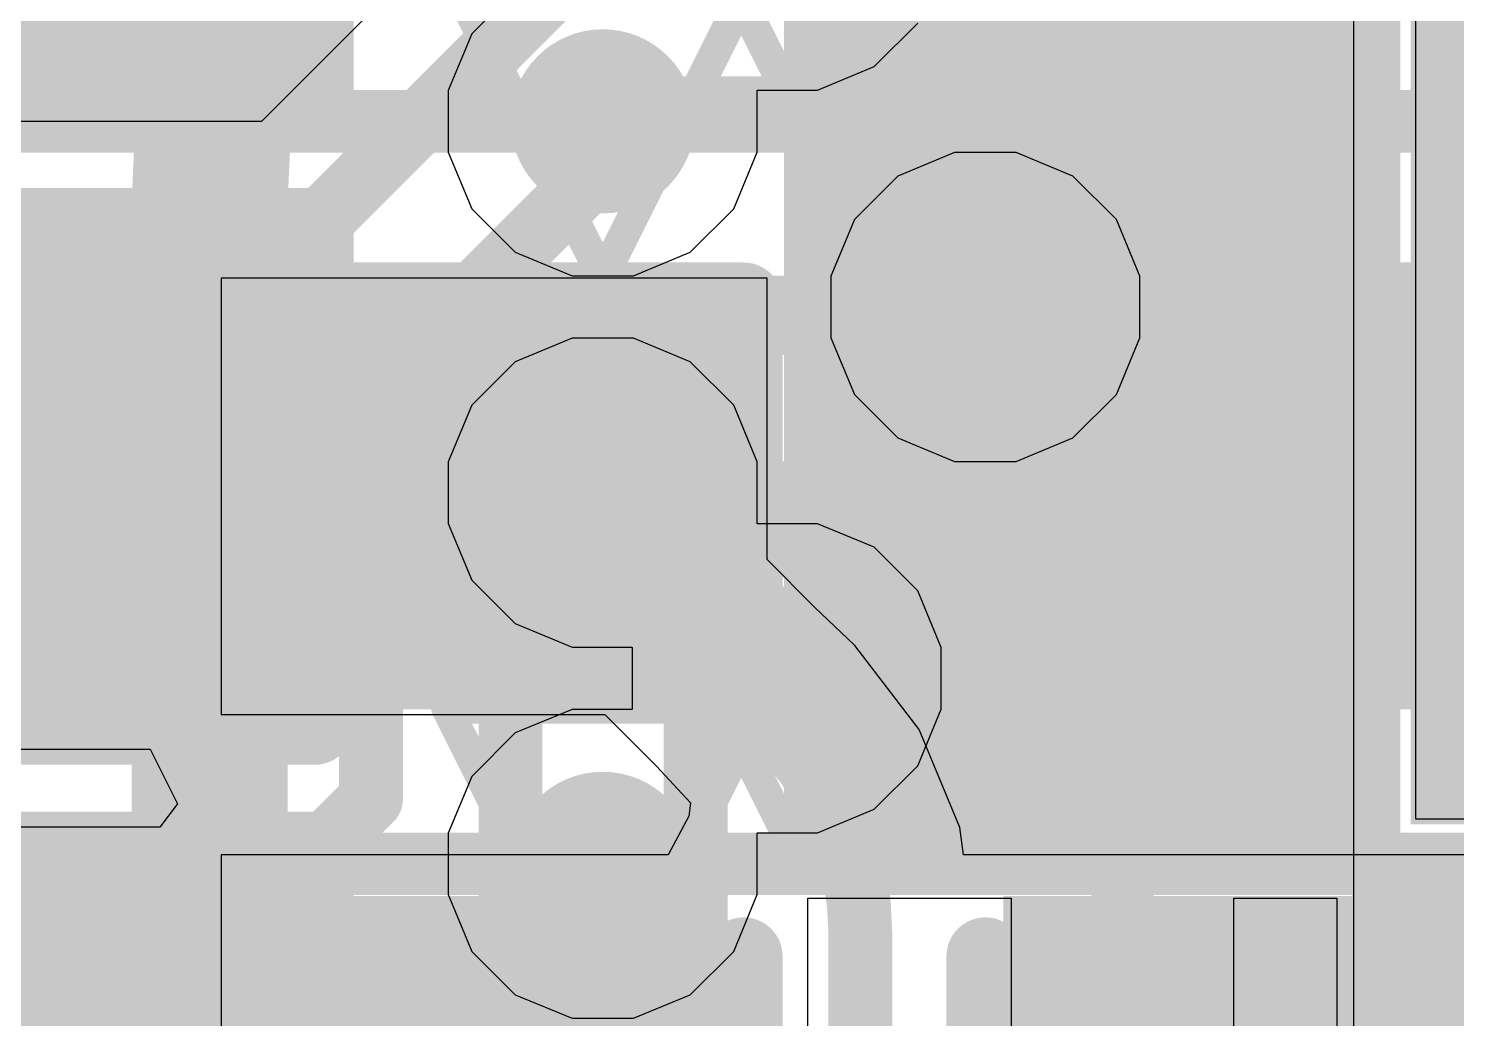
# Model space of a CAD drawing. Header units: inches. Extents: x -6 to 283, y -12 to 154.
# Drawn here: x 34.235 to 36.56, y -3.486 to -1.873 of the extents above; entities that cross this region are included whole.
import ezdxf

# ---------------------------------------------------------------- set-up
doc = ezdxf.new("R2010")
doc.units = ezdxf.units.IN
for name, color, linetype in [('Bottom Layer', 5, 'Continuous'), ('Bottom Overlay', 54, 'Continuous'), ('Bottom Paste', 16, 'Continuous'), ('Bottom Solder', 6, 'Continuous'), ('Drill Drawing', 1, 'Continuous'), ('GND-2', 90, 'Continuous'), ('GND-3', 216, 'Continuous'), ('PWR-1', 156, 'Continuous'), ('PWR-2', 130, 'Continuous'), ('Signal L1', 76, 'Continuous'), ('Signal L2', 6, 'Continuous'), ('Top Layer', 1, 'Continuous'), ('Top Overlay', 2, 'Continuous'), ('Top Paste', 8, 'Continuous'), ('Top Solder', 216, 'Continuous'), ('Via Holes', 16, 'Continuous')]:
    doc.layers.add(name, color=color, linetype=linetype)

# ---------------------------------------------------------------- blocks, each defined once
blk = doc.blocks.new('C___0402_B_17')
at = {"layer": 'Bottom Layer'}
for points in [[(-0.2413, 0.3175), (-0.2413, -0.3175), (-0.6985, -0.3175), (-0.6985, 0.3175)], [(0.6985, 0.3175), (0.6985, -0.3175), (0.2413, -0.3175), (0.2413, 0.3175)]]:
    blk.add_hatch(color=5, dxfattribs=at).paths.add_polyline_path(points)
at = {"layer": 'Bottom Paste'}
for points in [[(-0.2413, 0.3175), (-0.2413, -0.3175), (-0.6985, -0.3175), (-0.6985, 0.3175)], [(0.6985, 0.3175), (0.6985, -0.3175), (0.2413, -0.3175), (0.2413, 0.3175)]]:
    blk.add_hatch(color=16, dxfattribs=at).paths.add_polyline_path(points)
at = {"layer": 'Bottom Solder'}
for points in [[(-0.1813, 0.3775), (-0.1813, -0.3775), (-0.7585, -0.3775), (-0.7585, 0.3775)], [(0.7585, 0.3775), (0.7585, -0.3775), (0.1813, -0.3775), (0.1813, 0.3775)]]:
    blk.add_hatch(color=6, dxfattribs=at).paths.add_polyline_path(points)
at = {"layer": 'Bottom Overlay'}
for points in [[(-0.7874, -0.4064, 0.127, 0.127, 0), (-0.7874, 0.4064, 0.127, 0.127, 0)], [(-0.7874, 0.4064, 0.127, 0.127, 0), (-0.2794, 0.4064, 0.127, 0.127, 0)], [(0.2794, 0.4064, 0.127, 0.127, 0), (0.7874, 0.4064, 0.127, 0.127, 0)], [(0.7874, -0.4064, 0.127, 0.127, 0), (0.7874, 0.4064, 0.127, 0.127, 0)], [(-0.7874, -0.4064, 0.127, 0.127, 0), (-0.2794, -0.4064, 0.127, 0.127, 0)], [(0.2794, -0.4064, 0.127, 0.127, 0), (0.7874, -0.4064, 0.127, 0.127, 0)]]:
    blk.add_lwpolyline(points, format="xyseb", dxfattribs=at)
for points in [[(-0.8191, 0.4064, 0.0635, 0.0635, 1), (-0.7556, 0.4064, 0.0635, 0.0635, 1)], [(-0.8191, 0.4064, 0.0635, 0.0635, 1), (-0.7556, 0.4064, 0.0635, 0.0635, 1)], [(-0.3111, 0.4064, 0.0635, 0.0635, 1), (-0.2477, 0.4064, 0.0635, 0.0635, 1)], [(0.2477, 0.4064, 0.0635, 0.0635, 1), (0.3111, 0.4064, 0.0635, 0.0635, 1)], [(0.7556, 0.4064, 0.0635, 0.0635, 1), (0.8191, 0.4064, 0.0635, 0.0635, 1)], [(0.7556, 0.4064, 0.0635, 0.0635, 1), (0.8191, 0.4064, 0.0635, 0.0635, 1)], [(-0.8191, -0.4064, 0.0635, 0.0635, 1), (-0.7556, -0.4064, 0.0635, 0.0635, 1)], [(-0.8191, -0.4064, 0.0635, 0.0635, 1), (-0.7556, -0.4064, 0.0635, 0.0635, 1)], [(-0.3111, -0.4064, 0.0635, 0.0635, 1), (-0.2477, -0.4064, 0.0635, 0.0635, 1)], [(0.2477, -0.4064, 0.0635, 0.0635, 1), (0.3111, -0.4064, 0.0635, 0.0635, 1)], [(0.7556, -0.4064, 0.0635, 0.0635, 1), (0.8191, -0.4064, 0.0635, 0.0635, 1)], [(0.7556, -0.4064, 0.0635, 0.0635, 1), (0.8191, -0.4064, 0.0635, 0.0635, 1)]]:
    blk.add_lwpolyline(points, format="xyseb", close=True, dxfattribs=at)
blk = doc.blocks.new('68_QFN__7_7__B_43')
at = {"layer": 'Bottom Layer'}
for points in [[(2.91, 3.835), (2.91, 3.035), (2.69, 3.035), (2.69, 3.835)], [(3.035, 2.91), (3.835, 2.91), (3.835, 2.69), (3.035, 2.69)], [(3.035, 2.56), (3.835, 2.56), (3.835, 2.34), (3.035, 2.34)], [(3.035, 2.21), (3.835, 2.21), (3.835, 1.99), (3.035, 1.99)], [(3.035, 1.86), (3.835, 1.86), (3.835, 1.64), (3.035, 1.64)]]:
    blk.add_hatch(color=5, dxfattribs=at).paths.add_polyline_path(points)
at = {"layer": 'Bottom Paste'}
for points in [[(2.91, 3.835), (2.91, 3.035), (2.69, 3.035), (2.69, 3.835)], [(3.035, 2.91), (3.835, 2.91), (3.835, 2.69), (3.035, 2.69)], [(3.035, 2.56), (3.835, 2.56), (3.835, 2.34), (3.035, 2.34)], [(3.035, 2.21), (3.835, 2.21), (3.835, 1.99), (3.035, 1.99)], [(3.035, 1.86), (3.835, 1.86), (3.835, 1.64), (3.035, 1.64)]]:
    blk.add_hatch(color=16, dxfattribs=at).paths.add_polyline_path(points)
at = {"layer": 'Bottom Solder'}
for points in [[(3.0116, 3.9366), (3.0116, 2.9334), (2.5884, 2.9334), (2.5884, 3.9366)], [(2.9334, 3.0116), (3.9366, 3.0116), (3.9366, 2.5884), (2.9334, 2.5884)], [(-2.9166, 2.9166), (2.9166, 2.9166), (2.9166, -2.9166), (-2.9166, -2.9166)], [(2.9334, 2.6616), (3.9366, 2.6616), (3.9366, 2.2384), (2.9334, 2.2384)], [(2.9334, 2.3116), (3.9366, 2.3116), (3.9366, 1.8884), (2.9334, 1.8884)], [(2.9334, 1.9616), (3.9366, 1.9616), (3.9366, 1.5384), (2.9334, 1.5384)]]:
    blk.add_hatch(color=6, dxfattribs=at).paths.add_polyline_path(points)
at = {"layer": 'Bottom Overlay'}
blk.add_lwpolyline([(3.5, 3.5, 0.127, 0.127, 0), (3.5, 3.15, 0.127, 0.127, 0)], format="xyseb", dxfattribs=at)
blk.add_lwpolyline([(3.4683, 3.15, 0.0635, 0.0635, 1), (3.5318, 3.15, 0.0635, 0.0635, 1)], format="xyseb", close=True, dxfattribs=at)
blk = doc.blocks.new('C___0402_B_435')
at = {"layer": 'Bottom Layer'}
for points in [[(-0.2413, 0.3175), (-0.2413, -0.3175), (-0.6985, -0.3175), (-0.6985, 0.3175)], [(0.6985, 0.3175), (0.6985, -0.3175), (0.2413, -0.3175), (0.2413, 0.3175)]]:
    blk.add_hatch(color=5, dxfattribs=at).paths.add_polyline_path(points)
at = {"layer": 'Bottom Paste'}
for points in [[(-0.2413, 0.3175), (-0.2413, -0.3175), (-0.6985, -0.3175), (-0.6985, 0.3175)], [(0.6985, 0.3175), (0.6985, -0.3175), (0.2413, -0.3175), (0.2413, 0.3175)]]:
    blk.add_hatch(color=16, dxfattribs=at).paths.add_polyline_path(points)
at = {"layer": 'Bottom Solder'}
for points in [[(-0.1813, 0.3775), (-0.1813, -0.3775), (-0.7585, -0.3775), (-0.7585, 0.3775)], [(0.7585, 0.3775), (0.7585, -0.3775), (0.1813, -0.3775), (0.1813, 0.3775)]]:
    blk.add_hatch(color=6, dxfattribs=at).paths.add_polyline_path(points)
at = {"layer": 'Bottom Overlay'}
for points in [[(-0.2794, 0.4064, 0.127, 0.127, 0), (-0.7874, 0.4064, 0.127, 0.127, 0)], [(-0.7874, 0.4064, 0.127, 0.127, 0), (-0.7874, -0.4064, 0.127, 0.127, 0)], [(0.7874, 0.4064, 0.127, 0.127, 0), (0.2794, 0.4064, 0.127, 0.127, 0)], [(0.7874, 0.4064, 0.127, 0.127, 0), (0.7874, -0.4064, 0.127, 0.127, 0)], [(-0.2794, -0.4064, 0.127, 0.127, 0), (-0.7874, -0.4064, 0.127, 0.127, 0)], [(0.7874, -0.4064, 0.127, 0.127, 0), (0.2794, -0.4064, 0.127, 0.127, 0)]]:
    blk.add_lwpolyline(points, format="xyseb", dxfattribs=at)
for points in [[(-0.8191, 0.4064, 0.0635, 0.0635, 1), (-0.7556, 0.4064, 0.0635, 0.0635, 1)], [(-0.8191, 0.4064, 0.0635, 0.0635, 1), (-0.7556, 0.4064, 0.0635, 0.0635, 1)], [(-0.3111, 0.4064, 0.0635, 0.0635, 1), (-0.2477, 0.4064, 0.0635, 0.0635, 1)], [(0.2477, 0.4064, 0.0635, 0.0635, 1), (0.3112, 0.4064, 0.0635, 0.0635, 1)], [(0.7556, 0.4064, 0.0635, 0.0635, 1), (0.8191, 0.4064, 0.0635, 0.0635, 1)], [(0.7556, 0.4064, 0.0635, 0.0635, 1), (0.8191, 0.4064, 0.0635, 0.0635, 1)], [(-0.8191, -0.4064, 0.0635, 0.0635, 1), (-0.7556, -0.4064, 0.0635, 0.0635, 1)], [(-0.8191, -0.4064, 0.0635, 0.0635, 1), (-0.7556, -0.4064, 0.0635, 0.0635, 1)], [(-0.3111, -0.4064, 0.0635, 0.0635, 1), (-0.2477, -0.4064, 0.0635, 0.0635, 1)], [(0.2477, -0.4064, 0.0635, 0.0635, 1), (0.3112, -0.4064, 0.0635, 0.0635, 1)], [(0.7556, -0.4064, 0.0635, 0.0635, 1), (0.8191, -0.4064, 0.0635, 0.0635, 1)], [(0.7556, -0.4064, 0.0635, 0.0635, 1), (0.8191, -0.4064, 0.0635, 0.0635, 1)]]:
    blk.add_lwpolyline(points, format="xyseb", close=True, dxfattribs=at)
blk = doc.blocks.new('C___0402_437')
at = {"layer": 'Top Layer'}
for points in [[(-0.6985, -0.3175), (-0.6985, 0.3175), (-0.2413, 0.3175), (-0.2413, -0.3175)], [(0.2413, -0.3175), (0.2413, 0.3175), (0.6985, 0.3175), (0.6985, -0.3175)]]:
    blk.add_hatch(color=1, dxfattribs=at).paths.add_polyline_path(points)
at = {"layer": 'Top Paste'}
for points in [[(-0.6985, -0.3175), (-0.6985, 0.3175), (-0.2413, 0.3175), (-0.2413, -0.3175)], [(0.2413, -0.3175), (0.2413, 0.3175), (0.6985, 0.3175), (0.6985, -0.3175)]]:
    blk.add_hatch(color=8, dxfattribs=at).paths.add_polyline_path(points)
at = {"layer": 'Top Solder'}
for points in [[(-0.7585, -0.3775), (-0.7585, 0.3775), (-0.1813, 0.3775), (-0.1813, -0.3775)], [(0.1813, -0.3775), (0.1813, 0.3775), (0.7585, 0.3775), (0.7585, -0.3775)]]:
    blk.add_hatch(color=216, dxfattribs=at).paths.add_polyline_path(points)
at = {"layer": 'Top Overlay'}
for points in [[(-0.7874, -0.4064, 0.127, 0.127, 0), (-0.7874, 0.4064, 0.127, 0.127, 0)], [(-0.2794, 0.4064, 0.127, 0.127, 0), (-0.7874, 0.4064, 0.127, 0.127, 0)], [(0.7874, 0.4064, 0.127, 0.127, 0), (0.2794, 0.4064, 0.127, 0.127, 0)], [(0.7874, -0.4064, 0.127, 0.127, 0), (0.7874, 0.4064, 0.127, 0.127, 0)], [(-0.2794, -0.4064, 0.127, 0.127, 0), (-0.7874, -0.4064, 0.127, 0.127, 0)], [(0.7874, -0.4064, 0.127, 0.127, 0), (0.2794, -0.4064, 0.127, 0.127, 0)]]:
    blk.add_lwpolyline(points, format="xyseb", dxfattribs=at)
for points in [[(-0.8191, 0.4064, 0.0635, 0.0635, 1), (-0.7556, 0.4064, 0.0635, 0.0635, 1)], [(-0.8191, 0.4064, 0.0635, 0.0635, 1), (-0.7556, 0.4064, 0.0635, 0.0635, 1)], [(-0.3111, 0.4064, 0.0635, 0.0635, 1), (-0.2477, 0.4064, 0.0635, 0.0635, 1)], [(0.2477, 0.4064, 0.0635, 0.0635, 1), (0.3111, 0.4064, 0.0635, 0.0635, 1)], [(0.7556, 0.4064, 0.0635, 0.0635, 1), (0.8191, 0.4064, 0.0635, 0.0635, 1)], [(0.7556, 0.4064, 0.0635, 0.0635, 1), (0.8191, 0.4064, 0.0635, 0.0635, 1)], [(-0.8191, -0.4064, 0.0635, 0.0635, 1), (-0.7556, -0.4064, 0.0635, 0.0635, 1)], [(-0.8191, -0.4064, 0.0635, 0.0635, 1), (-0.7556, -0.4064, 0.0635, 0.0635, 1)], [(-0.3111, -0.4064, 0.0635, 0.0635, 1), (-0.2477, -0.4064, 0.0635, 0.0635, 1)], [(0.2477, -0.4064, 0.0635, 0.0635, 1), (0.3111, -0.4064, 0.0635, 0.0635, 1)], [(0.7556, -0.4064, 0.0635, 0.0635, 1), (0.8191, -0.4064, 0.0635, 0.0635, 1)], [(0.7556, -0.4064, 0.0635, 0.0635, 1), (0.8191, -0.4064, 0.0635, 0.0635, 1)]]:
    blk.add_lwpolyline(points, format="xyseb", close=True, dxfattribs=at)
blk = doc.blocks.new('C___0402_B_438')
at = {"layer": 'Bottom Layer'}
for points in [[(-0.2413, 0.3175), (-0.2413, -0.3175), (-0.6985, -0.3175), (-0.6985, 0.3175)], [(0.6985, 0.3175), (0.6985, -0.3175), (0.2413, -0.3175), (0.2413, 0.3175)]]:
    blk.add_hatch(color=5, dxfattribs=at).paths.add_polyline_path(points)
at = {"layer": 'Bottom Paste'}
for points in [[(-0.2413, 0.3175), (-0.2413, -0.3175), (-0.6985, -0.3175), (-0.6985, 0.3175)], [(0.6985, 0.3175), (0.6985, -0.3175), (0.2413, -0.3175), (0.2413, 0.3175)]]:
    blk.add_hatch(color=16, dxfattribs=at).paths.add_polyline_path(points)
at = {"layer": 'Bottom Solder'}
for points in [[(-0.1813, 0.3775), (-0.1813, -0.3775), (-0.7585, -0.3775), (-0.7585, 0.3775)], [(0.7585, 0.3775), (0.7585, -0.3775), (0.1813, -0.3775), (0.1813, 0.3775)]]:
    blk.add_hatch(color=6, dxfattribs=at).paths.add_polyline_path(points)
at = {"layer": 'Bottom Overlay'}
for points in [[(-0.2794, 0.4064, 0.127, 0.127, 0), (-0.7874, 0.4064, 0.127, 0.127, 0)], [(-0.7874, 0.4064, 0.127, 0.127, 0), (-0.7874, -0.4064, 0.127, 0.127, 0)], [(0.7874, 0.4064, 0.127, 0.127, 0), (0.2794, 0.4064, 0.127, 0.127, 0)], [(0.7874, 0.4064, 0.127, 0.127, 0), (0.7874, -0.4064, 0.127, 0.127, 0)], [(-0.2794, -0.4064, 0.127, 0.127, 0), (-0.7874, -0.4064, 0.127, 0.127, 0)], [(0.7874, -0.4064, 0.127, 0.127, 0), (0.2794, -0.4064, 0.127, 0.127, 0)]]:
    blk.add_lwpolyline(points, format="xyseb", dxfattribs=at)
for points in [[(-0.8191, 0.4064, 0.0635, 0.0635, 1), (-0.7556, 0.4064, 0.0635, 0.0635, 1)], [(-0.8191, 0.4064, 0.0635, 0.0635, 1), (-0.7556, 0.4064, 0.0635, 0.0635, 1)], [(-0.3111, 0.4064, 0.0635, 0.0635, 1), (-0.2477, 0.4064, 0.0635, 0.0635, 1)], [(0.2477, 0.4064, 0.0635, 0.0635, 1), (0.3111, 0.4064, 0.0635, 0.0635, 1)], [(0.7556, 0.4064, 0.0635, 0.0635, 1), (0.8191, 0.4064, 0.0635, 0.0635, 1)], [(0.7556, 0.4064, 0.0635, 0.0635, 1), (0.8191, 0.4064, 0.0635, 0.0635, 1)], [(-0.8191, -0.4064, 0.0635, 0.0635, 1), (-0.7556, -0.4064, 0.0635, 0.0635, 1)], [(-0.8191, -0.4064, 0.0635, 0.0635, 1), (-0.7556, -0.4064, 0.0635, 0.0635, 1)], [(-0.3111, -0.4064, 0.0635, 0.0635, 1), (-0.2477, -0.4064, 0.0635, 0.0635, 1)], [(0.2477, -0.4064, 0.0635, 0.0635, 1), (0.3111, -0.4064, 0.0635, 0.0635, 1)], [(0.7556, -0.4064, 0.0635, 0.0635, 1), (0.8191, -0.4064, 0.0635, 0.0635, 1)], [(0.7556, -0.4064, 0.0635, 0.0635, 1), (0.8191, -0.4064, 0.0635, 0.0635, 1)]]:
    blk.add_lwpolyline(points, format="xyseb", close=True, dxfattribs=at)
blk = doc.blocks.new('C___0402_439')
at = {"layer": 'Top Layer'}
for points in [[(-0.6985, -0.3175), (-0.6985, 0.3175), (-0.2413, 0.3175), (-0.2413, -0.3175)], [(0.2413, -0.3175), (0.2413, 0.3175), (0.6985, 0.3175), (0.6985, -0.3175)]]:
    blk.add_hatch(color=1, dxfattribs=at).paths.add_polyline_path(points)
at = {"layer": 'Top Paste'}
for points in [[(-0.6985, -0.3175), (-0.6985, 0.3175), (-0.2413, 0.3175), (-0.2413, -0.3175)], [(0.2413, -0.3175), (0.2413, 0.3175), (0.6985, 0.3175), (0.6985, -0.3175)]]:
    blk.add_hatch(color=8, dxfattribs=at).paths.add_polyline_path(points)
at = {"layer": 'Top Solder'}
for points in [[(-0.7585, -0.3775), (-0.7585, 0.3775), (-0.1813, 0.3775), (-0.1813, -0.3775)], [(0.1813, -0.3775), (0.1813, 0.3775), (0.7585, 0.3775), (0.7585, -0.3775)]]:
    blk.add_hatch(color=216, dxfattribs=at).paths.add_polyline_path(points)
at = {"layer": 'Top Overlay'}
for points in [[(-0.7874, 0.4064, 0.127, 0.127, 0), (-0.7874, -0.4064, 0.127, 0.127, 0)], [(-0.7874, 0.4064, 0.127, 0.127, 0), (-0.2794, 0.4064, 0.127, 0.127, 0)], [(0.2794, 0.4064, 0.127, 0.127, 0), (0.7874, 0.4064, 0.127, 0.127, 0)], [(0.7874, 0.4064, 0.127, 0.127, 0), (0.7874, -0.4064, 0.127, 0.127, 0)], [(-0.7874, -0.4064, 0.127, 0.127, 0), (-0.2794, -0.4064, 0.127, 0.127, 0)], [(0.2794, -0.4064, 0.127, 0.127, 0), (0.7874, -0.4064, 0.127, 0.127, 0)]]:
    blk.add_lwpolyline(points, format="xyseb", dxfattribs=at)
for points in [[(-0.8191, 0.4064, 0.0635, 0.0635, 1), (-0.7556, 0.4064, 0.0635, 0.0635, 1)], [(-0.8191, 0.4064, 0.0635, 0.0635, 1), (-0.7556, 0.4064, 0.0635, 0.0635, 1)], [(-0.3111, 0.4064, 0.0635, 0.0635, 1), (-0.2477, 0.4064, 0.0635, 0.0635, 1)], [(0.2477, 0.4064, 0.0635, 0.0635, 1), (0.3111, 0.4064, 0.0635, 0.0635, 1)], [(0.7556, 0.4064, 0.0635, 0.0635, 1), (0.8191, 0.4064, 0.0635, 0.0635, 1)], [(0.7556, 0.4064, 0.0635, 0.0635, 1), (0.8191, 0.4064, 0.0635, 0.0635, 1)], [(-0.8191, -0.4064, 0.0635, 0.0635, 1), (-0.7556, -0.4064, 0.0635, 0.0635, 1)], [(-0.8191, -0.4064, 0.0635, 0.0635, 1), (-0.7556, -0.4064, 0.0635, 0.0635, 1)], [(-0.3111, -0.4064, 0.0635, 0.0635, 1), (-0.2477, -0.4064, 0.0635, 0.0635, 1)], [(0.2477, -0.4064, 0.0635, 0.0635, 1), (0.3111, -0.4064, 0.0635, 0.0635, 1)], [(0.7556, -0.4064, 0.0635, 0.0635, 1), (0.8191, -0.4064, 0.0635, 0.0635, 1)], [(0.7556, -0.4064, 0.0635, 0.0635, 1), (0.8191, -0.4064, 0.0635, 0.0635, 1)]]:
    blk.add_lwpolyline(points, format="xyseb", close=True, dxfattribs=at)

msp = doc.modelspace()

# ---------------------------------------------------------------- hatches: boundary and pattern name
at = {"layer": 'Bottom Layer'}
msp.add_hatch(color=5, dxfattribs=at).paths.add_polyline_path([(34.0363, -1.9119), (34.7341, -1.9119), (34.7341, -0.5826), (34.0363, -0.5826)])
at = {"layer": 'GND-2'}
h = msp.add_hatch(color=90, dxfattribs=at)
edge = h.paths.add_edge_path()
edge.add_arc((35.1703, -2.0245), 0.15, 0, 360)
h = msp.add_hatch(color=90, dxfattribs=at)
edge = h.paths.add_edge_path()
edge.add_arc((35.7933, -2.3269), 0.15, 0, 360)
h = msp.add_hatch(color=90, dxfattribs=at)
edge = h.paths.add_edge_path()
edge.add_arc((35.1703, -2.6293), 0.15, 0, 360)
h = msp.add_hatch(color=90, dxfattribs=at)
edge = h.paths.add_edge_path()
edge.add_arc((35.4699, -2.9317), 0.15, 0, 360)
h = msp.add_hatch(color=90, dxfattribs=at)
edge = h.paths.add_edge_path()
edge.add_arc((35.1703, -3.2341), 0.15, 0, 360)
at = {"layer": 'GND-3'}
h = msp.add_hatch(color=216, dxfattribs=at)
edge = h.paths.add_edge_path()
edge.add_arc((35.1703, -2.0245), 0.15, 0, 360)
h = msp.add_hatch(color=216, dxfattribs=at)
edge = h.paths.add_edge_path()
edge.add_arc((35.7933, -2.3269), 0.15, 0, 360)
h = msp.add_hatch(color=216, dxfattribs=at)
edge = h.paths.add_edge_path()
edge.add_arc((35.1703, -2.6293), 0.15, 0, 360)
h = msp.add_hatch(color=216, dxfattribs=at)
edge = h.paths.add_edge_path()
edge.add_arc((35.4699, -2.9317), 0.15, 0, 360)
h = msp.add_hatch(color=216, dxfattribs=at)
edge = h.paths.add_edge_path()
edge.add_arc((35.1703, -3.2341), 0.15, 0, 360)
at = {"layer": 'PWR-1'}
h = msp.add_hatch(color=156, dxfattribs=at)
edge = h.paths.add_edge_path()
edge.add_arc((35.1703, -2.0245), 0.15, 0, 360)
h = msp.add_hatch(color=156, dxfattribs=at)
edge = h.paths.add_edge_path()
edge.add_arc((35.7933, -2.3269), 0.15, 0, 360)
h = msp.add_hatch(color=156, dxfattribs=at)
edge = h.paths.add_edge_path()
edge.add_arc((35.1703, -2.6293), 0.15, 0, 360)
h = msp.add_hatch(color=156, dxfattribs=at)
edge = h.paths.add_edge_path()
edge.add_arc((35.4699, -2.9317), 0.15, 0, 360)
h = msp.add_hatch(color=156, dxfattribs=at)
edge = h.paths.add_edge_path()
edge.add_arc((35.1703, -3.2341), 0.15, 0, 360)
at = {"layer": 'PWR-2'}
h = msp.add_hatch(color=130, dxfattribs=at)
edge = h.paths.add_edge_path()
edge.add_arc((35.1703, -2.0245), 0.15, 0, 360)
h = msp.add_hatch(color=130, dxfattribs=at)
edge = h.paths.add_edge_path()
edge.add_arc((35.7933, -2.3269), 0.15, 0, 360)
h = msp.add_hatch(color=130, dxfattribs=at)
edge = h.paths.add_edge_path()
edge.add_arc((35.1703, -2.6293), 0.15, 0, 360)
h = msp.add_hatch(color=130, dxfattribs=at)
edge = h.paths.add_edge_path()
edge.add_arc((35.4699, -2.9317), 0.15, 0, 360)
h = msp.add_hatch(color=130, dxfattribs=at)
edge = h.paths.add_edge_path()
edge.add_arc((35.1703, -3.2341), 0.15, 0, 360)
at = {"layer": 'Signal L1'}
h = msp.add_hatch(color=76, dxfattribs=at)
edge = h.paths.add_edge_path()
edge.add_arc((35.1703, -2.0245), 0.15, 0, 360)
h = msp.add_hatch(color=76, dxfattribs=at)
edge = h.paths.add_edge_path()
edge.add_arc((35.7933, -2.3269), 0.15, 0, 360)
h = msp.add_hatch(color=76, dxfattribs=at)
edge = h.paths.add_edge_path()
edge.add_arc((35.1703, -2.6293), 0.15, 0, 360)
h = msp.add_hatch(color=76, dxfattribs=at)
edge = h.paths.add_edge_path()
edge.add_arc((35.4699, -2.9317), 0.15, 0, 360)
h = msp.add_hatch(color=76, dxfattribs=at)
edge = h.paths.add_edge_path()
edge.add_arc((35.1703, -3.2341), 0.15, 0, 360)
at = {"layer": 'Signal L2'}
h = msp.add_hatch(color=6, dxfattribs=at)
edge = h.paths.add_edge_path()
edge.add_arc((35.1703, -2.0245), 0.15, 0, 360)
h = msp.add_hatch(color=6, dxfattribs=at)
edge = h.paths.add_edge_path()
edge.add_arc((35.7933, -2.3269), 0.15, 0, 360)
h = msp.add_hatch(color=6, dxfattribs=at)
edge = h.paths.add_edge_path()
edge.add_arc((35.1703, -2.6293), 0.15, 0, 360)
h = msp.add_hatch(color=6, dxfattribs=at)
edge = h.paths.add_edge_path()
edge.add_arc((35.4699, -2.9317), 0.15, 0, 360)
h = msp.add_hatch(color=6, dxfattribs=at)
edge = h.paths.add_edge_path()
edge.add_arc((35.1703, -3.2341), 0.15, 0, 360)
at = {"layer": 'Via Holes'}
h = msp.add_hatch(color=7, dxfattribs=at)
edge = h.paths.add_edge_path()
edge.add_arc((35.1703, -2.0245), 0.075, 0, 360)
h = msp.add_hatch(color=7, dxfattribs=at)
edge = h.paths.add_edge_path()
edge.add_arc((35.7933, -2.3269), 0.075, 0, 360)
h = msp.add_hatch(color=7, dxfattribs=at)
edge = h.paths.add_edge_path()
edge.add_arc((35.1703, -2.6293), 0.075, 0, 360)
h = msp.add_hatch(color=7, dxfattribs=at)
edge = h.paths.add_edge_path()
edge.add_arc((35.4699, -2.9317), 0.075, 0, 360)
h = msp.add_hatch(color=7, dxfattribs=at)
edge = h.paths.add_edge_path()
edge.add_arc((35.1703, -3.2341), 0.075, 0, 360)

# ---------------------------------------------------------------- linework, layer by layer
at = {"layer": 'Bottom Layer'}
for p, q in [((36.4942, -1.8902), (36.4942, -0.8402)), ((35.0977, -1.5415), (34.6147, -2.0245)), ((36.4942, -3.1612), (36.4942, -1.8902)), ((34.6147, -2.0245), (34.0363, -2.0245)), ((34.028, -3.0473), (34.4333, -3.0473)), ((34.4333, -3.0473), (34.4777, -3.1362)), ((34.4777, -3.1362), (34.4489, -3.1743)), ((37.517, -3.1612), (36.4942, -3.1612)), ((34.4489, -3.1743), (34.028, -3.1743)), ((35.504, -3.86), (35.504, -3.2902)), ((35.504, -3.2902), (35.835, -3.2902)), ((35.835, -3.2902), (35.835, -4.1428)), ((36.1976, -4.1428), (36.1976, -3.2902)), ((36.1976, -3.2902), (36.3652, -3.2902)), ((36.3652, -3.2902), (36.3652, -4.2152))]:
    msp.add_line(p, q, dxfattribs=at)
for points in [[(34.3836, -2.5139, 0.1041, 0.1041, 0), (35.2803, -1.6172, 0.1041, 0.1041, 0)], [(34.7927, -2.4738, 0.1041, 0.1041, 0), (35.2634, -2.0032, 0.1041, 0.1041, 0)], [(35.2634, -2.0032, 0.1041, 0.1041, 0), (35.9672, -2.0032, 0.1041, 0.1041, 0)], [(35.02, -2.6917, 0.1041, 0.1041, 0), (35.3585, -2.3532, 0.1041, 0.1041, 0)], [(35.3585, -2.3532, 0.1041, 0.1041, 0), (35.9672, -2.3532, 0.1041, 0.1041, 0)], [(34.7927, -3.1287, 0.1041, 0.1041, 0), (34.7927, -2.4738, 0.1041, 0.1041, 0)], [(34.3836, -2.6028, 0.1041, 0.1041, 0), (34.3836, -2.5139, 0.1041, 0.1041, 0)], [(35.02, -4.0253, 0.1041, 0.1041, 0), (35.02, -2.6917, 0.1041, 0.1041, 0)], [(35.3214, -2.8366, 0.1041, 0.1041, 0), (35.4548, -2.7032, 0.1041, 0.1041, 0)], [(35.4548, -2.7032, 0.1041, 0.1041, 0), (35.9672, -2.7032, 0.1041, 0.1041, 0)], [(35.3214, -3.8973, 0.1041, 0.1041, 0), (35.3214, -2.8366, 0.1041, 0.1041, 0)], [(36.0163, -3.0473, 0.1016, 0.1016, 0), (36.0224, -3.0534, 0.1016, 0.1016, 0)], [(36.0163, -4.3173, 0.1016, 0.1016, 0), (36.0163, -3.0473, 0.1016, 0.1016, 0)], [(34.568, -3.3534, 0.1041, 0.1041, 0), (34.7927, -3.1287, 0.1041, 0.1041, 0)], [(34.3836, -3.5299, 0.1041, 0.1041, 0), (34.5601, -3.3534, 0.1041, 0.1041, 0)], [(34.5601, -3.3534, 0.1041, 0.1041, 0), (34.568, -3.3534, 0.1041, 0.1041, 0)], [(34.3836, -3.6188, 0.1041, 0.1041, 0), (34.3836, -3.5299, 0.1041, 0.1041, 0)]]:
    msp.add_lwpolyline(points, format="xyseb", dxfattribs=at)
for points in [[(35.2373, -2.0032, 0.0521, 0.0521, 1), (35.2894, -2.0032, 0.0521, 0.0521, 1)], [(35.2373, -2.0032, 0.0521, 0.0521, 1), (35.2894, -2.0032, 0.0521, 0.0521, 1)], [(35.9412, -2.0032, 0.0521, 0.0521, 1), (35.9933, -2.0032, 0.0521, 0.0521, 1)], [(35.3325, -2.3532, 0.0521, 0.0521, 1), (35.3845, -2.3532, 0.0521, 0.0521, 1)], [(35.3325, -2.3532, 0.0521, 0.0521, 1), (35.3845, -2.3532, 0.0521, 0.0521, 1)], [(35.9412, -2.3532, 0.0521, 0.0521, 1), (35.9933, -2.3532, 0.0521, 0.0521, 1)], [(34.7667, -2.4738, 0.0521, 0.0521, 1), (34.8188, -2.4738, 0.0521, 0.0521, 1)], [(34.7667, -2.4738, 0.0521, 0.0521, 1), (34.8188, -2.4738, 0.0521, 0.0521, 1)], [(34.3575, -2.5139, 0.0521, 0.0521, 1), (34.4096, -2.5139, 0.0521, 0.0521, 1)], [(34.3575, -2.5139, 0.0521, 0.0521, 1), (34.4096, -2.5139, 0.0521, 0.0521, 1)], [(34.3575, -2.6028, 0.0521, 0.0521, 1), (34.4096, -2.6028, 0.0521, 0.0521, 1)], [(34.9939, -2.6917, 0.0521, 0.0521, 1), (35.046, -2.6917, 0.0521, 0.0521, 1)], [(34.9939, -2.6917, 0.0521, 0.0521, 1), (35.046, -2.6917, 0.0521, 0.0521, 1)], [(35.4288, -2.7032, 0.0521, 0.0521, 1), (35.4808, -2.7032, 0.0521, 0.0521, 1)], [(35.4288, -2.7032, 0.0521, 0.0521, 1), (35.4808, -2.7032, 0.0521, 0.0521, 1)], [(35.9412, -2.7032, 0.0521, 0.0521, 1), (35.9933, -2.7032, 0.0521, 0.0521, 1)], [(35.2954, -2.8366, 0.0521, 0.0521, 1), (35.3475, -2.8366, 0.0521, 0.0521, 1)], [(35.2954, -2.8366, 0.0521, 0.0521, 1), (35.3475, -2.8366, 0.0521, 0.0521, 1)], [(35.9909, -3.0473, 0.0508, 0.0508, 1), (36.0417, -3.0473, 0.0508, 0.0508, 1)], [(35.9909, -3.0473, 0.0508, 0.0508, 1), (36.0417, -3.0473, 0.0508, 0.0508, 1)], [(35.997, -3.0534, 0.0508, 0.0508, 1), (36.0478, -3.0534, 0.0508, 0.0508, 1)], [(34.7667, -3.1287, 0.0521, 0.0521, 1), (34.8188, -3.1287, 0.0521, 0.0521, 1)], [(34.7667, -3.1287, 0.0521, 0.0521, 1), (34.8188, -3.1287, 0.0521, 0.0521, 1)], [(34.5341, -3.3534, 0.0521, 0.0521, 1), (34.5861, -3.3534, 0.0521, 0.0521, 1)], [(34.5341, -3.3534, 0.0521, 0.0521, 1), (34.5861, -3.3534, 0.0521, 0.0521, 1)], [(34.542, -3.3534, 0.0521, 0.0521, 1), (34.5941, -3.3534, 0.0521, 0.0521, 1)], [(34.542, -3.3534, 0.0521, 0.0521, 1), (34.5941, -3.3534, 0.0521, 0.0521, 1)], [(34.3575, -3.5299, 0.0521, 0.0521, 1), (34.4096, -3.5299, 0.0521, 0.0521, 1)], [(34.3575, -3.5299, 0.0521, 0.0521, 1), (34.4096, -3.5299, 0.0521, 0.0521, 1)]]:
    msp.add_lwpolyline(points, format="xyseb", close=True, dxfattribs=at)
at = {"layer": 'Drill Drawing'}
for points in [[(35.2159, -1.4681, 0.0508, 0.0508, 0), (35.4699, -1.9761, 0.0508, 0.0508, 0)], [(35.4699, -1.9761, 0.0508, 0.0508, 0), (35.7239, -1.4681, 0.0508, 0.0508, 0)], [(34.9163, -1.7705, 0.0508, 0.0508, 0), (35.1703, -2.2785, 0.0508, 0.0508, 0)], [(35.1703, -2.2785, 0.0508, 0.0508, 0), (35.4243, -1.7705, 0.0508, 0.0508, 0)], [(35.5393, -2.0729, 0.0508, 0.0508, 0), (36.0473, -2.0729, 0.0508, 0.0508, 0)], [(35.5393, -2.0729, 0.0508, 0.0508, 0), (35.7933, -2.5809, 0.0508, 0.0508, 0)], [(35.7933, -2.5809, 0.0508, 0.0508, 0), (36.0473, -2.0729, 0.0508, 0.0508, 0)], [(34.9163, -2.3753, 0.0508, 0.0508, 0), (35.4243, -2.3753, 0.0508, 0.0508, 0)], [(34.9163, -2.3753, 0.0508, 0.0508, 0), (35.1703, -2.8833, 0.0508, 0.0508, 0)], [(35.1703, -2.8833, 0.0508, 0.0508, 0), (35.4243, -2.3753, 0.0508, 0.0508, 0)], [(35.2159, -2.6777, 0.0508, 0.0508, 0), (35.7239, -2.6777, 0.0508, 0.0508, 0)], [(35.2159, -2.6777, 0.0508, 0.0508, 0), (35.4699, -3.1857, 0.0508, 0.0508, 0)], [(35.4699, -3.1857, 0.0508, 0.0508, 0), (35.7239, -2.6777, 0.0508, 0.0508, 0)], [(34.9163, -2.9801, 0.0508, 0.0508, 0), (35.4243, -2.9801, 0.0508, 0.0508, 0)], [(34.9163, -2.9801, 0.0508, 0.0508, 0), (35.1703, -3.4881, 0.0508, 0.0508, 0)], [(35.1703, -3.4881, 0.0508, 0.0508, 0), (35.4243, -2.9801, 0.0508, 0.0508, 0)]]:
    msp.add_lwpolyline(points, format="xyseb", dxfattribs=at)
for points in [[(35.4572, -1.9761, 0.0254, 0.0254, 1), (35.4826, -1.9761, 0.0254, 0.0254, 1)], [(35.4572, -1.9761, 0.0254, 0.0254, 1), (35.4826, -1.9761, 0.0254, 0.0254, 1)], [(35.5266, -2.0729, 0.0254, 0.0254, 1), (35.552, -2.0729, 0.0254, 0.0254, 1)], [(35.5266, -2.0729, 0.0254, 0.0254, 1), (35.552, -2.0729, 0.0254, 0.0254, 1)], [(36.0346, -2.0729, 0.0254, 0.0254, 1), (36.06, -2.0729, 0.0254, 0.0254, 1)], [(36.0346, -2.0729, 0.0254, 0.0254, 1), (36.06, -2.0729, 0.0254, 0.0254, 1)], [(35.1576, -2.2785, 0.0254, 0.0254, 1), (35.183, -2.2785, 0.0254, 0.0254, 1)], [(35.1576, -2.2785, 0.0254, 0.0254, 1), (35.183, -2.2785, 0.0254, 0.0254, 1)], [(34.9036, -2.3753, 0.0254, 0.0254, 1), (34.929, -2.3753, 0.0254, 0.0254, 1)], [(34.9036, -2.3753, 0.0254, 0.0254, 1), (34.929, -2.3753, 0.0254, 0.0254, 1)], [(35.4116, -2.3753, 0.0254, 0.0254, 1), (35.437, -2.3753, 0.0254, 0.0254, 1)], [(35.4116, -2.3753, 0.0254, 0.0254, 1), (35.437, -2.3753, 0.0254, 0.0254, 1)], [(35.7806, -2.5809, 0.0254, 0.0254, 1), (35.806, -2.5809, 0.0254, 0.0254, 1)], [(35.7806, -2.5809, 0.0254, 0.0254, 1), (35.806, -2.5809, 0.0254, 0.0254, 1)], [(35.2032, -2.6777, 0.0254, 0.0254, 1), (35.2286, -2.6777, 0.0254, 0.0254, 1)], [(35.2032, -2.6777, 0.0254, 0.0254, 1), (35.2286, -2.6777, 0.0254, 0.0254, 1)], [(35.7112, -2.6777, 0.0254, 0.0254, 1), (35.7366, -2.6777, 0.0254, 0.0254, 1)], [(35.7112, -2.6777, 0.0254, 0.0254, 1), (35.7366, -2.6777, 0.0254, 0.0254, 1)], [(35.1576, -2.8833, 0.0254, 0.0254, 1), (35.183, -2.8833, 0.0254, 0.0254, 1)], [(35.1576, -2.8833, 0.0254, 0.0254, 1), (35.183, -2.8833, 0.0254, 0.0254, 1)], [(34.9036, -2.9801, 0.0254, 0.0254, 1), (34.929, -2.9801, 0.0254, 0.0254, 1)], [(34.9036, -2.9801, 0.0254, 0.0254, 1), (34.929, -2.9801, 0.0254, 0.0254, 1)], [(35.4116, -2.9801, 0.0254, 0.0254, 1), (35.437, -2.9801, 0.0254, 0.0254, 1)], [(35.4116, -2.9801, 0.0254, 0.0254, 1), (35.437, -2.9801, 0.0254, 0.0254, 1)], [(35.4572, -3.1857, 0.0254, 0.0254, 1), (35.4826, -3.1857, 0.0254, 0.0254, 1)], [(35.4572, -3.1857, 0.0254, 0.0254, 1), (35.4826, -3.1857, 0.0254, 0.0254, 1)], [(35.1576, -3.4881, 0.0254, 0.0254, 1), (35.183, -3.4881, 0.0254, 0.0254, 1)], [(35.1576, -3.4881, 0.0254, 0.0254, 1), (35.183, -3.4881, 0.0254, 0.0254, 1)]]:
    msp.add_lwpolyline(points, format="xyseb", close=True, dxfattribs=at)
at = {"layer": 'GND-2'}
for p, q in [((35.0278, -1.8112), (34.957, -1.882)), ((34.957, -1.882), (34.9187, -1.9745)), ((35.6124, -1.9354), (35.6831, -1.8646)), ((35.5199, -1.9737), (35.6124, -1.9354)), ((34.9187, -1.9745), (34.9187, -2.0746)), ((35.4219, -1.9745), (35.4224, -1.9737)), ((35.4219, -2.0746), (35.4219, -1.9745)), ((35.4224, -1.9737), (35.5199, -1.9737)), ((34.9187, -2.0746), (34.957, -2.167)), ((35.3836, -2.167), (35.4219, -2.0746)), ((35.7432, -2.0753), (35.6507, -2.1136)), ((35.8433, -2.0753), (35.7432, -2.0753)), ((35.9358, -2.1136), (35.8433, -2.0753)), ((35.6507, -2.1136), (35.58, -2.1844)), ((36.0066, -2.1844), (35.9358, -2.1136)), ((34.957, -2.167), (35.0278, -2.2378)), ((35.3128, -2.2378), (35.3836, -2.167)), ((35.58, -2.1844), (35.5417, -2.2769)), ((36.0449, -2.2769), (36.0066, -2.1844)), ((35.0278, -2.2378), (35.1203, -2.2761)), ((35.2204, -2.2761), (35.3128, -2.2378)), ((35.1203, -2.2761), (35.2204, -2.2761)), ((35.5417, -2.2769), (35.5417, -2.377)), ((36.0449, -2.377), (36.0449, -2.2769)), ((35.1203, -2.3777), (35.0278, -2.416)), ((35.2204, -2.3777), (35.1203, -2.3777)), ((35.3128, -2.416), (35.2204, -2.3777)), ((35.5417, -2.377), (35.58, -2.4694)), ((36.0066, -2.4694), (36.0449, -2.377)), ((35.0278, -2.416), (34.957, -2.4868)), ((35.3836, -2.4868), (35.3128, -2.416)), ((34.957, -2.4868), (34.9187, -2.5793)), ((35.4219, -2.5793), (35.3836, -2.4868)), ((35.58, -2.4694), (35.6507, -2.5402)), ((35.9358, -2.5402), (36.0066, -2.4694)), ((35.6507, -2.5402), (35.7432, -2.5785)), ((35.8433, -2.5785), (35.9358, -2.5402)), ((34.9187, -2.5793), (34.9187, -2.6794)), ((35.4219, -2.6794), (35.4219, -2.5793)), ((35.7432, -2.5785), (35.8433, -2.5785)), ((34.9187, -2.6794), (34.957, -2.7718)), ((35.4224, -2.6801), (35.4219, -2.6794)), ((35.5199, -2.6801), (35.4224, -2.6801)), ((35.6124, -2.7184), (35.5199, -2.6801)), ((35.6831, -2.7892), (35.6124, -2.7184)), ((34.957, -2.7718), (35.0278, -2.8426)), ((35.7215, -2.8817), (35.6831, -2.7892)), ((35.0278, -2.8426), (35.1203, -2.8809)), ((35.1203, -2.8809), (35.2177, -2.8809)), ((35.2177, -2.8809), (35.2183, -2.8817)), ((35.2183, -2.8817), (35.2183, -2.9818)), ((35.7215, -2.9818), (35.7215, -2.8817)), ((35.1203, -2.9825), (35.0278, -3.0208)), ((35.2177, -2.9825), (35.1203, -2.9825)), ((35.2183, -2.9818), (35.2177, -2.9825)), ((35.6831, -3.0742), (35.7215, -2.9818)), ((35.0278, -3.0208), (34.957, -3.0916)), ((34.957, -3.0916), (34.9187, -3.1841)), ((35.6124, -3.145), (35.6831, -3.0742)), ((35.5199, -3.1833), (35.6124, -3.145)), ((34.9187, -3.1841), (34.9187, -3.2842)), ((35.4219, -3.1841), (35.4224, -3.1833)), ((35.4219, -3.2842), (35.4219, -3.1841)), ((35.4224, -3.1833), (35.5199, -3.1833)), ((34.9187, -3.2842), (34.957, -3.3766)), ((35.3836, -3.3766), (35.4219, -3.2842)), ((34.957, -3.3766), (35.0278, -3.4474)), ((35.3128, -3.4474), (35.3836, -3.3766)), ((35.0278, -3.4474), (35.1203, -3.4857)), ((35.2204, -3.4857), (35.3128, -3.4474)), ((35.1203, -3.4857), (35.2204, -3.4857))]:
    msp.add_line(p, q, dxfattribs=at)
at = {"layer": 'GND-3'}
for p, q in [((35.0278, -1.8112), (34.957, -1.882)), ((34.957, -1.882), (34.9187, -1.9745)), ((35.6124, -1.9354), (35.6831, -1.8646)), ((35.5199, -1.9737), (35.6124, -1.9354)), ((34.9187, -1.9745), (34.9187, -2.0746)), ((35.4219, -1.9745), (35.4224, -1.9737)), ((35.4219, -2.0746), (35.4219, -1.9745)), ((35.4224, -1.9737), (35.5199, -1.9737)), ((34.9187, -2.0746), (34.957, -2.167)), ((35.3836, -2.167), (35.4219, -2.0746)), ((35.7432, -2.0753), (35.6507, -2.1136)), ((35.8433, -2.0753), (35.7432, -2.0753)), ((35.9358, -2.1136), (35.8433, -2.0753)), ((35.6507, -2.1136), (35.58, -2.1844)), ((36.0066, -2.1844), (35.9358, -2.1136)), ((34.957, -2.167), (35.0278, -2.2378)), ((35.3128, -2.2378), (35.3836, -2.167)), ((35.58, -2.1844), (35.5417, -2.2769)), ((36.0449, -2.2769), (36.0066, -2.1844)), ((35.0278, -2.2378), (35.1203, -2.2761)), ((35.2204, -2.2761), (35.3128, -2.2378)), ((35.1203, -2.2761), (35.2204, -2.2761)), ((35.5417, -2.2769), (35.5417, -2.377)), ((36.0449, -2.377), (36.0449, -2.2769)), ((35.1203, -2.3777), (35.0278, -2.416)), ((35.2204, -2.3777), (35.1203, -2.3777)), ((35.3128, -2.416), (35.2204, -2.3777)), ((35.5417, -2.377), (35.58, -2.4694)), ((36.0066, -2.4694), (36.0449, -2.377)), ((35.0278, -2.416), (34.957, -2.4868)), ((35.3836, -2.4868), (35.3128, -2.416)), ((34.957, -2.4868), (34.9187, -2.5793)), ((35.4219, -2.5793), (35.3836, -2.4868)), ((35.58, -2.4694), (35.6507, -2.5402)), ((35.9358, -2.5402), (36.0066, -2.4694)), ((35.6507, -2.5402), (35.7432, -2.5785)), ((35.8433, -2.5785), (35.9358, -2.5402)), ((34.9187, -2.5793), (34.9187, -2.6794)), ((35.4219, -2.6794), (35.4219, -2.5793)), ((35.7432, -2.5785), (35.8433, -2.5785)), ((34.9187, -2.6794), (34.957, -2.7718)), ((35.4224, -2.6801), (35.4219, -2.6794)), ((35.5199, -2.6801), (35.4224, -2.6801)), ((35.6124, -2.7184), (35.5199, -2.6801)), ((35.6831, -2.7892), (35.6124, -2.7184)), ((34.957, -2.7718), (35.0278, -2.8426)), ((35.7215, -2.8817), (35.6831, -2.7892)), ((35.0278, -2.8426), (35.1203, -2.8809)), ((35.1203, -2.8809), (35.2177, -2.8809)), ((35.2177, -2.8809), (35.2183, -2.8817)), ((35.2183, -2.8817), (35.2183, -2.9818)), ((35.7215, -2.9818), (35.7215, -2.8817)), ((35.1203, -2.9825), (35.0278, -3.0208)), ((35.2177, -2.9825), (35.1203, -2.9825)), ((35.2183, -2.9818), (35.2177, -2.9825)), ((35.6831, -3.0742), (35.7215, -2.9818)), ((35.0278, -3.0208), (34.957, -3.0916)), ((34.957, -3.0916), (34.9187, -3.1841)), ((35.6124, -3.145), (35.6831, -3.0742)), ((35.5199, -3.1833), (35.6124, -3.145)), ((34.9187, -3.1841), (34.9187, -3.2842)), ((35.4219, -3.1841), (35.4224, -3.1833)), ((35.4219, -3.2842), (35.4219, -3.1841)), ((35.4224, -3.1833), (35.5199, -3.1833)), ((34.9187, -3.2842), (34.957, -3.3766)), ((35.3836, -3.3766), (35.4219, -3.2842)), ((34.957, -3.3766), (35.0278, -3.4474)), ((35.3128, -3.4474), (35.3836, -3.3766)), ((35.0278, -3.4474), (35.1203, -3.4857)), ((35.2204, -3.4857), (35.3128, -3.4474)), ((35.1203, -3.4857), (35.2204, -3.4857))]:
    msp.add_line(p, q, dxfattribs=at)
at = {"layer": 'PWR-1'}
for p, q in [((36.3925, 3.4909), (36.3925, -4.6025)), ((35.0278, -1.8112), (34.957, -1.882)), ((34.957, -1.882), (34.9187, -1.9745)), ((35.6124, -1.9354), (35.6831, -1.8646)), ((35.5199, -1.9737), (35.6124, -1.9354)), ((34.9187, -1.9745), (34.9187, -2.0746)), ((35.4219, -1.9745), (35.4224, -1.9737)), ((35.4219, -2.0746), (35.4219, -1.9745)), ((35.4224, -1.9737), (35.5199, -1.9737)), ((34.9187, -2.0746), (34.957, -2.167)), ((35.3836, -2.167), (35.4219, -2.0746)), ((35.7432, -2.0753), (35.6507, -2.1136)), ((35.8433, -2.0753), (35.7432, -2.0753)), ((35.9358, -2.1136), (35.8433, -2.0753)), ((35.6507, -2.1136), (35.58, -2.1844)), ((36.0066, -2.1844), (35.9358, -2.1136)), ((34.957, -2.167), (35.0278, -2.2378)), ((35.3128, -2.2378), (35.3836, -2.167)), ((35.58, -2.1844), (35.5417, -2.2769)), ((36.0449, -2.2769), (36.0066, -2.1844)), ((35.0278, -2.2378), (35.1203, -2.2761)), ((35.2204, -2.2761), (35.3128, -2.2378)), ((35.1203, -2.2761), (35.2204, -2.2761)), ((35.5417, -2.2769), (35.5417, -2.377)), ((36.0449, -2.377), (36.0449, -2.2769)), ((35.1203, -2.3777), (35.0278, -2.416)), ((35.2204, -2.3777), (35.1203, -2.3777)), ((35.3128, -2.416), (35.2204, -2.3777)), ((35.5417, -2.377), (35.58, -2.4694)), ((36.0066, -2.4694), (36.0449, -2.377)), ((35.0278, -2.416), (34.957, -2.4868)), ((35.3836, -2.4868), (35.3128, -2.416)), ((34.957, -2.4868), (34.9187, -2.5793)), ((35.4219, -2.5793), (35.3836, -2.4868)), ((35.58, -2.4694), (35.6507, -2.5402)), ((35.9358, -2.5402), (36.0066, -2.4694)), ((35.6507, -2.5402), (35.7432, -2.5785)), ((35.8433, -2.5785), (35.9358, -2.5402)), ((34.9187, -2.5793), (34.9187, -2.6794)), ((35.4219, -2.6794), (35.4219, -2.5793)), ((35.7432, -2.5785), (35.8433, -2.5785)), ((34.9187, -2.6794), (34.957, -2.7718)), ((35.4224, -2.6801), (35.4219, -2.6794)), ((35.5199, -2.6801), (35.4224, -2.6801)), ((35.6124, -2.7184), (35.5199, -2.6801)), ((35.6831, -2.7892), (35.6124, -2.7184)), ((34.957, -2.7718), (35.0278, -2.8426)), ((35.7215, -2.8817), (35.6831, -2.7892)), ((35.0278, -2.8426), (35.1203, -2.8809)), ((35.1203, -2.8809), (35.2177, -2.8809)), ((35.2177, -2.8809), (35.2183, -2.8817)), ((35.2183, -2.8817), (35.2183, -2.9818)), ((35.7215, -2.9818), (35.7215, -2.8817)), ((35.1203, -2.9825), (35.0278, -3.0208)), ((35.2177, -2.9825), (35.1203, -2.9825)), ((35.2183, -2.9818), (35.2177, -2.9825)), ((35.6831, -3.0742), (35.7215, -2.9818)), ((35.0278, -3.0208), (34.957, -3.0916)), ((34.957, -3.0916), (34.9187, -3.1841)), ((35.6124, -3.145), (35.6831, -3.0742)), ((35.5199, -3.1833), (35.6124, -3.145)), ((34.9187, -3.1841), (34.9187, -3.2842)), ((35.4219, -3.1841), (35.4224, -3.1833)), ((35.4219, -3.2842), (35.4219, -3.1841)), ((35.4224, -3.1833), (35.5199, -3.1833)), ((34.9187, -3.2842), (34.957, -3.3766)), ((35.3836, -3.3766), (35.4219, -3.2842)), ((34.957, -3.3766), (35.0278, -3.4474)), ((35.3128, -3.4474), (35.3836, -3.3766)), ((35.0278, -3.4474), (35.1203, -3.4857)), ((35.2204, -3.4857), (35.3128, -3.4474)), ((35.1203, -3.4857), (35.2204, -3.4857))]:
    msp.add_line(p, q, dxfattribs=at)
at = {"layer": 'PWR-2'}
for p, q in [((35.0278, -1.8112), (34.957, -1.882)), ((34.957, -1.882), (34.9187, -1.9745)), ((35.6124, -1.9354), (35.6831, -1.8646)), ((35.5199, -1.9737), (35.6124, -1.9354)), ((34.9187, -1.9745), (34.9187, -2.0746)), ((35.4219, -1.9745), (35.4224, -1.9737)), ((35.4219, -2.0746), (35.4219, -1.9745)), ((35.4224, -1.9737), (35.5199, -1.9737)), ((34.9187, -2.0746), (34.957, -2.167)), ((35.3836, -2.167), (35.4219, -2.0746)), ((35.7432, -2.0753), (35.6507, -2.1136)), ((35.8433, -2.0753), (35.7432, -2.0753)), ((35.9358, -2.1136), (35.8433, -2.0753)), ((35.6507, -2.1136), (35.58, -2.1844)), ((36.0066, -2.1844), (35.9358, -2.1136)), ((34.957, -2.167), (35.0278, -2.2378)), ((35.3128, -2.2378), (35.3836, -2.167)), ((35.58, -2.1844), (35.5417, -2.2769)), ((36.0449, -2.2769), (36.0066, -2.1844)), ((35.0278, -2.2378), (35.1203, -2.2761)), ((35.2204, -2.2761), (35.3128, -2.2378)), ((35.1203, -2.2761), (35.2204, -2.2761)), ((35.5417, -2.2769), (35.5417, -2.377)), ((36.0449, -2.377), (36.0449, -2.2769)), ((35.1203, -2.3777), (35.0278, -2.416)), ((35.2204, -2.3777), (35.1203, -2.3777)), ((35.3128, -2.416), (35.2204, -2.3777)), ((35.5417, -2.377), (35.58, -2.4694)), ((36.0066, -2.4694), (36.0449, -2.377)), ((35.0278, -2.416), (34.957, -2.4868)), ((35.3836, -2.4868), (35.3128, -2.416)), ((34.957, -2.4868), (34.9187, -2.5793)), ((35.4219, -2.5793), (35.3836, -2.4868)), ((35.58, -2.4694), (35.6507, -2.5402)), ((35.9358, -2.5402), (36.0066, -2.4694)), ((35.6507, -2.5402), (35.7432, -2.5785)), ((35.8433, -2.5785), (35.9358, -2.5402)), ((34.9187, -2.5793), (34.9187, -2.6794)), ((35.4219, -2.6794), (35.4219, -2.5793)), ((35.7432, -2.5785), (35.8433, -2.5785)), ((34.9187, -2.6794), (34.957, -2.7718)), ((35.4224, -2.6801), (35.4219, -2.6794)), ((35.5199, -2.6801), (35.4224, -2.6801)), ((35.6124, -2.7184), (35.5199, -2.6801)), ((35.6831, -2.7892), (35.6124, -2.7184)), ((34.957, -2.7718), (35.0278, -2.8426)), ((35.7215, -2.8817), (35.6831, -2.7892)), ((35.0278, -2.8426), (35.1203, -2.8809)), ((35.1203, -2.8809), (35.2177, -2.8809)), ((35.2177, -2.8809), (35.2183, -2.8817)), ((35.2183, -2.8817), (35.2183, -2.9818)), ((35.7215, -2.9818), (35.7215, -2.8817)), ((35.1203, -2.9825), (35.0278, -3.0208)), ((35.2177, -2.9825), (35.1203, -2.9825)), ((35.2183, -2.9818), (35.2177, -2.9825)), ((35.6831, -3.0742), (35.7215, -2.9818)), ((35.0278, -3.0208), (34.957, -3.0916)), ((34.957, -3.0916), (34.9187, -3.1841)), ((35.6124, -3.145), (35.6831, -3.0742)), ((35.5199, -3.1833), (35.6124, -3.145)), ((34.9187, -3.1841), (34.9187, -3.2842)), ((35.4219, -3.1841), (35.4224, -3.1833)), ((35.4219, -3.2842), (35.4219, -3.1841)), ((35.4224, -3.1833), (35.5199, -3.1833)), ((34.9187, -3.2842), (34.957, -3.3766)), ((35.3836, -3.3766), (35.4219, -3.2842)), ((34.957, -3.3766), (35.0278, -3.4474)), ((35.3128, -3.4474), (35.3836, -3.3766)), ((35.0278, -3.4474), (35.1203, -3.4857)), ((35.2204, -3.4857), (35.3128, -3.4474)), ((35.1203, -3.4857), (35.2204, -3.4857))]:
    msp.add_line(p, q, dxfattribs=at)
at = {"layer": 'Signal L1'}
for points in [[(34.5305, -2.1495, 0.254, 0.254, -0.414214), (35.6887, -0.9913, 0.254, 0.254, 0)], [(35.1703, -2.0245, 0.1016, 0.1016, 0), (50.2106, -2.0245, 0.1016, 0.1016, 0)], [(34.5305, -5.2347, 0.254, 0.254, 0), (34.5305, -2.1495, 0.254, 0.254, 0)], [(35.7933, -2.3269, 0.1016, 0.1016, 0), (50.2857, -2.3269, 0.1016, 0.1016, 0)], [(35.1703, -2.6293, 0.1016, 0.1016, 0), (50.3391, -2.6293, 0.1016, 0.1016, 0)], [(35.4699, -2.9317, 0.1016, 0.1016, 0), (50.3769, -2.9317, 0.1016, 0.1016, 0)], [(35.1703, -3.2341, 0.1016, 0.1016, 0), (50.5798, -3.2341, 0.1016, 0.1016, 0)]]:
    msp.add_lwpolyline(points, format="xyseb", dxfattribs=at)
for points in [[(35.1449, -2.0245, 0.0508, 0.0508, 1), (35.1957, -2.0245, 0.0508, 0.0508, 1)], [(34.467, -2.1495, 0.127, 0.127, 1), (34.594, -2.1495, 0.127, 0.127, 1)], [(34.467, -2.1495, 0.127, 0.127, 1), (34.594, -2.1495, 0.127, 0.127, 1)], [(35.7679, -2.3269, 0.0508, 0.0508, 1), (35.8187, -2.3269, 0.0508, 0.0508, 1)], [(35.1449, -2.6293, 0.0508, 0.0508, 1), (35.1957, -2.6293, 0.0508, 0.0508, 1)], [(35.4445, -2.9317, 0.0508, 0.0508, 1), (35.4953, -2.9317, 0.0508, 0.0508, 1)], [(35.1449, -3.2341, 0.0508, 0.0508, 1), (35.1957, -3.2341, 0.0508, 0.0508, 1)]]:
    msp.add_lwpolyline(points, format="xyseb", close=True, dxfattribs=at)
at = {"layer": 'Signal L2'}
for points in [[(32.0875, -2.0245, 0.1016, 0.1016, 0), (35.1703, -2.0245, 0.1016, 0.1016, 0)], [(31.9755, -2.3269, 0.1016, 0.1016, 0), (35.7933, -2.3269, 0.1016, 0.1016, 0)], [(31.837, -2.6293, 0.1016, 0.1016, 0), (35.1703, -2.6293, 0.1016, 0.1016, 0)], [(31.7117, -2.9317, 0.1016, 0.1016, 0), (35.4699, -2.9317, 0.1016, 0.1016, 0)], [(31.5865, -3.2341, 0.1016, 0.1016, 0), (35.1703, -3.2341, 0.1016, 0.1016, 0)]]:
    msp.add_lwpolyline(points, format="xyseb", dxfattribs=at)
for points in [[(35.1449, -2.0245, 0.0508, 0.0508, 1), (35.1957, -2.0245, 0.0508, 0.0508, 1)], [(35.7679, -2.3269, 0.0508, 0.0508, 1), (35.8187, -2.3269, 0.0508, 0.0508, 1)], [(35.1449, -2.6293, 0.0508, 0.0508, 1), (35.1957, -2.6293, 0.0508, 0.0508, 1)], [(35.4445, -2.9317, 0.0508, 0.0508, 1), (35.4953, -2.9317, 0.0508, 0.0508, 1)], [(35.1449, -3.2341, 0.0508, 0.0508, 1), (35.1957, -3.2341, 0.0508, 0.0508, 1)]]:
    msp.add_lwpolyline(points, format="xyseb", close=True, dxfattribs=at)
at = {"layer": 'Top Layer'}
for p, q in [((35.4377, -2.2798), (34.5487, -2.2798)), ((34.5487, -2.2798), (34.5487, -2.991)), ((35.4377, -2.7385), (35.4377, -2.2798)), ((35.5158, -2.8167), (35.4377, -2.7385)), ((35.5802, -2.878), (35.5158, -2.8167)), ((35.5806, -2.8785), (35.5802, -2.878)), ((35.6855, -3.0153), (35.5806, -2.8785)), ((34.5487, -2.991), (35.1738, -2.991)), ((35.1738, -2.991), (35.2576, -3.0749)), ((35.7517, -3.1751), (35.6855, -3.0153)), ((35.2576, -3.0749), (35.313, -3.1349)), ((35.313, -3.1349), (35.3106, -3.1561)), ((35.3106, -3.1561), (35.2767, -3.2196)), ((35.7576, -3.2196), (35.7517, -3.1751)), ((35.2767, -3.2196), (34.5487, -3.2196)), ((34.5487, -3.2196), (34.5487, -3.9308)), ((36.6442, -3.2196), (35.7576, -3.2196))]:
    msp.add_line(p, q, dxfattribs=at)
for points in [[(36.1997, -2.6354, 0.254, 0.254, 0), (37.4062, -2.6354, 0.254, 0.254, 0)], [(34.9932, -2.6354, 0.1041, 0.1041, 0), (35.0821, -2.6354, 0.1041, 0.1041, 0)], [(35.0821, -2.6354, 0.1041, 0.1041, 0), (35.2586, -2.812, 0.1041, 0.1041, 0)], [(35.2586, -2.8177, 0.1041, 0.1041, 0), (35.2586, -2.812, 0.1041, 0.1041, 0)], [(35.2586, -2.8177, 0.1041, 0.1041, 0), (35.4496, -3.0087, 0.1041, 0.1041, 0)], [(35.4496, -3.0087, 0.1041, 0.1041, -0.00024), (35.4499, -3.009, 0.1041, 0.1041, 0)], [(35.4499, -3.009, 0.1041, 0.1041, -0.198663), (35.5896, -3.3466, 0.1041, 0.1041, 0)], [(35.5896, -3.887, 0.1041, 0.1041, 0), (35.5896, -3.3466, 0.1041, 0.1041, 0)]]:
    msp.add_lwpolyline(points, format="xyseb", dxfattribs=at)
for points in [[(36.1362, -2.6354, 0.127, 0.127, 1), (36.2632, -2.6354, 0.127, 0.127, 1)], [(34.9671, -2.6354, 0.0521, 0.0521, 1), (35.0192, -2.6354, 0.0521, 0.0521, 1)], [(35.056, -2.6354, 0.0521, 0.0521, 1), (35.1081, -2.6354, 0.0521, 0.0521, 1)], [(35.056, -2.6354, 0.0521, 0.0521, 1), (35.1081, -2.6354, 0.0521, 0.0521, 1)], [(35.2326, -2.812, 0.0521, 0.0521, 1), (35.2846, -2.812, 0.0521, 0.0521, 1)], [(35.2326, -2.812, 0.0521, 0.0521, 1), (35.2846, -2.812, 0.0521, 0.0521, 1)], [(35.2326, -2.8177, 0.0521, 0.0521, 1), (35.2846, -2.8177, 0.0521, 0.0521, 1)], [(35.2326, -2.8177, 0.0521, 0.0521, 1), (35.2846, -2.8177, 0.0521, 0.0521, 1)], [(35.4235, -3.0087, 0.0521, 0.0521, 1), (35.4756, -3.0087, 0.0521, 0.0521, 1)], [(35.4235, -3.0087, 0.0521, 0.0521, 1), (35.4756, -3.0087, 0.0521, 0.0521, 1)], [(35.4239, -3.009, 0.0521, 0.0521, 1), (35.4759, -3.009, 0.0521, 0.0521, 1)], [(35.4239, -3.009, 0.0521, 0.0521, 1), (35.4759, -3.009, 0.0521, 0.0521, 1)], [(35.5635, -3.3466, 0.0521, 0.0521, 1), (35.6156, -3.3466, 0.0521, 0.0521, 1)], [(35.5635, -3.3466, 0.0521, 0.0521, 1), (35.6156, -3.3466, 0.0521, 0.0521, 1)]]:
    msp.add_lwpolyline(points, format="xyseb", close=True, dxfattribs=at)

# ---------------------------------------------------------------- block references
for name, p, rotation in [('68_QFN__7_7__B_43', (39.4022, -0.2532), 180), ('C___0402_B_435', (33.9137, -2.6028), 180), ('C___0402_439', (34.9932, -3.1053), 90), ('C___0402_437', (36.1997, -3.1053), 270), ('C___0402_B_438', (33.9137, -3.6188), 180)]:
    msp.add_blockref(name, p, dxfattribs=dict(rotation=rotation))
msp.add_blockref('C___0402_B_17', (33.9137, -1.5944))

doc.saveas('drawing.dxf')
